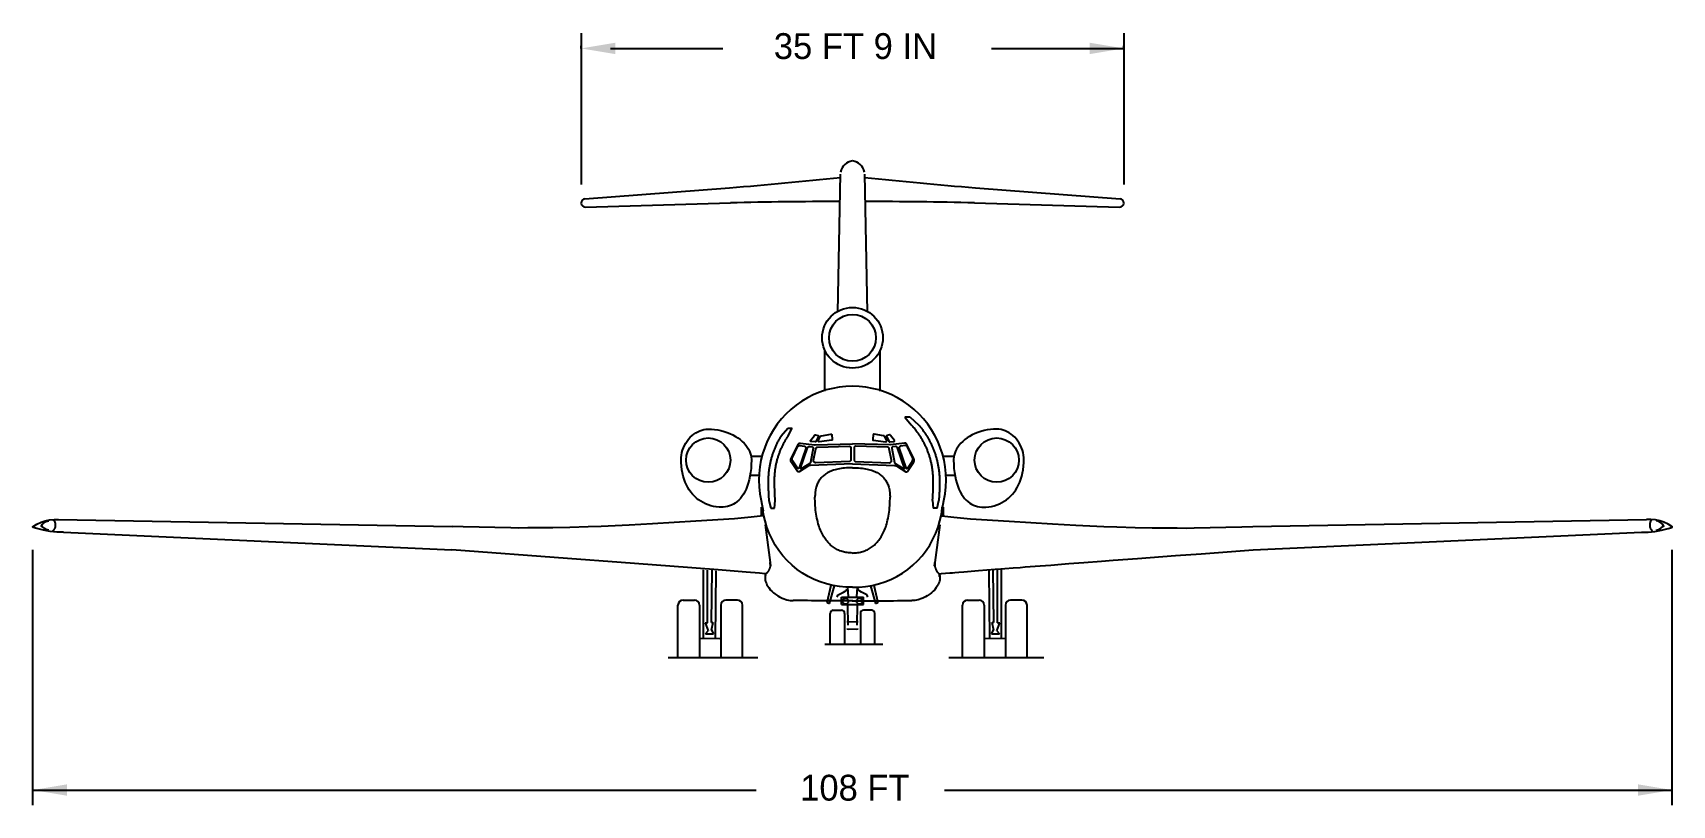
# Model space of a CAD drawing. Extents: x -1358 to 1969, y -513 to 1926.
# Drawn here: x -1358 to -62, y -25 to 586 of the extents above; entities that cross this region are included whole.
import ezdxf
from ezdxf.enums import TextEntityAlignment as Align

# ---------------------------------------------------------------- set-up
doc = ezdxf.new("R2010")
doc.units = 0
doc.layers.get('0').update_dxf_attribs({"linetype": 'CONTINUOUS'})
doc.layers.add('10', color=7, linetype='CONTINUOUS')

msp = doc.modelspace()

# ---------------------------------------------------------------- linework, layer by layer
for p, q in [((-924.5, 585.552658), (-924.5, 465.889913)), ((-495.5, 585.552658), (-495.5, 465.889913))]:
    msp.add_line(p, q)
at = {"linetype": 'CONTINUOUS'}
for p, q in [((-924.5, 573.552658), (-924.5, 575.557933)), ((-901.21875, 573.552658), (-812.568959, 573.552658)), ((-599.99472, 573.552658), (-495.5, 573.552658)), ((-495.5, 573.552658), (-495.5, 575.557933)), ((-1358, -12.708015), (-786.12587, -12.708015)), ((-637.331525, -12.708015), (-62, -12.708015))]:
    msp.add_line(p, q, dxfattribs=at)
for centre, start, end in [((-921.215602, 451.430641), 94.358121, 271.641885), ((-498.784398, 451.430641), 268.358115, 85.641879)]:
    msp.add_arc(centre, 3.284398, start, end, dxfattribs=at)
for points in [[(-897.5, 578.052658), (-897.5, 569.052658), (-924.5, 573.552658)], [(-522.5, 578.052658), (-522.5, 569.052658), (-495.5, 573.552658)], [(-1331, -8.208015), (-1331, -17.208015), (-1358, -12.708015)], [(-89, -8.208015), (-89, -17.208015), (-62, -12.708015)]]:
    msp.add_solid(points, dxfattribs=at)
at = {"layer": '10', "color": 7, "linetype": 'CONTINUOUS'}
for p, q in [((-721.6625, 365.0485), (-719.5699, 474.1407)), ((-700.4301, 474.1407), (-698.3375, 365.0486)), ((-921.465184, 454.705542), (-807.1811, 463.4152)), ((-612.8189, 463.4152), (-498.527776, 454.704998)), ((-921.121496, 448.147591), (-806.553, 451.4316)), ((-613.447, 451.4316), (-498.878504, 448.147591)), ((-732, 302.5001), (-732, 335.2083)), ((-688, 302.5001), (-688, 335.2083)), ((-766.4409, 267.2812), (-761.2013, 273.2593)), ((-760.7552, 267.2798), (-757.5784, 273.2597)), ((-668.5784, 282.0407), (-663.573, 276.0598)), ((-664.4781, 282.0399), (-657.7852, 276.0614)), ((-790.212, 251.1), (-781.4509, 251.1)), ((-638.5491, 251.1), (-629.788, 251.1)), ((-790.9281, 236.1), (-783.8776, 236.1)), ((-636.1224, 236.1), (-629.0719, 236.1)), ((-783.1779, 221.5), (-780.6451, 208.1)), ((-639.3549, 208.1), (-636.8221, 221.5)), ((-782, 204.2509), (-782, 210.8375)), ((-776.1444, 216.2201), (-774.6903, 210.1989)), ((-771.7226, 210.2199), (-771.119, 216.2196)), ((-646.7064, 216.1596), (-646.2404, 210.2057)), ((-643.0548, 210.1797), (-641.7321, 216.1601)), ((-638, 204.2509), (-638, 210.8375)), ((-1337.6001, 201.2463), (-1026.6001, 195.6465)), ((-393.4, 195.6465), (-82.3999, 201.2463)), ((-1333.8004, 191.0464), (-1026.7794, 177.226)), ((-393.2206, 177.226), (-86.1996, 191.0464)), ((-1358, -24.708015), (-1358, 177.161776)), ((-62, -24.708015), (-62, 177.161776)), ((-827.8, 107.1367), (-827.8, 161.4464)), ((-824.6001, 119.4464), (-824.6001, 161.0464)), ((-821.4, 119.6464), (-821, 161.2465)), ((-818.4012, 107.1433), (-817.8, 160.6464)), ((-602.2, 160.6464), (-601.5955, 106.849)), ((-599, 161.2465), (-598.6, 119.6464)), ((-595.3999, 119.4464), (-595.3999, 161.0464)), ((-592.2, 107.0252), (-592.2, 161.4464)), ((-730, 135.4464), (-726.7418, 149.2036)), ((-728.2, 134.8464), (-724.1945, 148.6839)), ((-713.9247, 147.5667), (-713.4001, 140.0464)), ((-706.5999, 140.0464), (-706.0753, 147.5667)), ((-695.8055, 148.6839), (-691.8, 134.8464)), ((-693.2582, 149.2036), (-690, 135.4464)), ((-730, 135.4464), (-728.2, 134.8464)), ((-718.8, 139.8611), (-701.2, 139.6464)), ((-718.8, 133.8464), (-718.8, 139.6464)), ((-718.8, 133.8464), (-701.2, 133.8464)), ((-714, 134.0464), (-713.8, 117.6464)), ((-706.2, 117.6464), (-706, 134.0464)), ((-701.2, 133.8464), (-701.2, 139.6464)), ((-691.8, 134.8464), (-690, 135.4464)), ((-826.6001, 119.4464), (-824.0001, 113.2463)), ((-826.6001, 119.4464), (-824.6001, 119.4464)), ((-821.4, 113.6464), (-820.2001, 120.0464)), ((-821.4, 119.6464), (-820.2001, 120.0464)), ((-714.6002, 120.53), (-706.5999, 120.3299)), ((-713.4002, 120.3299), (-705.4, 120.53)), ((-599.7999, 120.0464), (-598.6, 119.6464)), ((-599.7999, 120.0464), (-598.6, 113.6464)), ((-595.9999, 113.2463), (-593.3999, 119.4464)), ((-595.3999, 119.4464), (-593.3999, 119.4464)), ((-831.4, 107.2465), (-815, 107.0464)), ((-826.2001, 110.6464), (-824.0001, 113.2463)), ((-826.2001, 110.6464), (-820.0001, 110.8464)), ((-821.4, 113.6464), (-820.0001, 110.8464)), ((-714.6002, 114.73), (-707.0001, 114.53)), ((-713.0001, 114.53), (-705.4, 114.7299)), ((-605, 107.0464), (-588.6, 107.2465)), ((-599.9999, 110.8464), (-598.6, 113.6464)), ((-599.9999, 110.8464), (-593.7999, 110.6464)), ((-595.9999, 113.2463), (-593.7999, 110.6464)), ((-855.6363, 92), (-784.9091, 92)), ((-731.9179, 102.53), (-686.0651, 102.53)), ((-731.9179, 102.53), (-686.0651, 102.53)), ((-633.9088, 92), (-558.8426, 92)), ((-633.9088, 92), (-558.8426, 92))]:
    msp.add_line(p, q, dxfattribs=at)
for points in [[(-845.52, 248.1), (-845.442, 250.076), (-845.2083, 252.0559), (-844.8208, 254.0235), (-844.2828, 255.9632), (-843.5985, 257.8593), (-842.7735, 259.6963), (-841.8145, 261.4596), (-840.7291, 263.1349), (-839.5261, 264.7086), (-838.2151, 266.1682), (-836.8069, 267.5018), (-835.3483, 268.6725), (-833.8557, 269.681), (-832.3066, 270.5492), (-830.7124, 271.2705), (-829.0848, 271.8399), (-827.4355, 272.2531), (-825.7769, 272.5069), (-824, 272.6001)], [(-824, 272.6), (-821.4912, 272.5259), (-818.9764, 272.304), (-816.4722, 271.9357), (-813.996, 271.4236), (-811.564, 270.7712), (-809.1928, 269.9828), (-806.8983, 269.0636), (-804.6956, 268.02), (-802.6, 266.8588), (-800.6255, 265.588), (-798.8673, 264.2816), (-797.2419, 262.8912), (-795.7595, 261.4253), (-794.4288, 259.8928), (-793.3089, 258.3779), (-792.3407, 256.8195), (-791.5297, 255.2261), (-790.8937, 253.6444), (-790.4248, 252.0842), (-790.1087, 250.5163), (-789.9468, 248.9485), (-789.9239, 248.0999)], [(-761.2013, 273.2593), (-760.8371, 273.2594), (-760.61, 273.2594), (-760.541, 273.2594), (-759.4218, 273.259), (-759.2885, 273.2591), (-758.6931, 273.2592), (-758.0509, 273.2596), (-757.9387, 273.2596), (-757.5784, 273.2597)], [(-664.4781, 282.0399), (-664.525, 282.0398), (-664.7031, 282.0397), (-665.2968, 282.0398), (-665.8212, 282.0395), (-666.1905, 282.0394), (-666.8453, 282.0395), (-667.4188, 282.0398), (-668.0267, 282.0404), (-668.5784, 282.0407)], [(-650.8311, 256.1396), (-651.0868, 256.7661), (-651.3493, 257.3897), (-651.6182, 258.0105), (-651.8938, 258.6281), (-652.1758, 259.2428), (-652.4678, 259.8612), (-652.7633, 260.4705), (-653.0653, 261.0766), (-653.3738, 261.6796), (-653.6887, 262.2793), (-654.01, 262.8755), (-654.3375, 263.4685), (-654.6715, 264.058), (-655.0116, 264.6439), (-655.3581, 265.2261), (-655.7107, 265.8047), (-656.0694, 266.3795), (-656.4342, 266.9506), (-656.8051, 267.5177), (-657.182, 268.0809), (-657.565, 268.6401), (-657.9538, 269.1952), (-658.3485, 269.7462), (-658.7491, 270.2929), (-659.1555, 270.8354), (-659.5676, 271.3735), (-659.9854, 271.9073), (-660.4088, 272.4366), (-660.838, 272.9614), (-661.2726, 273.4816), (-661.7127, 273.9971), (-662.1583, 274.508), (-662.6093, 275.0141), (-663.0657, 275.5154), (-663.5274, 276.0118), (-663.573, 276.0598)], [(-657.7852, 276.0614), (-657.3453, 275.5435), (-656.8953, 275.0026), (-656.451, 274.4573), (-656.0122, 273.9073), (-655.579, 273.3529), (-655.1516, 272.7942), (-654.7298, 272.231), (-654.3139, 271.6636), (-653.9038, 271.0919), (-653.4995, 270.5161), (-653.1012, 269.9361), (-652.7087, 269.352), (-652.3223, 268.7639), (-651.9419, 268.172), (-651.5675, 267.5761), (-651.1993, 266.9764), (-650.8372, 266.373), (-650.4812, 265.7659), (-650.1316, 265.1551), (-649.788, 264.5407), (-649.4509, 263.9229), (-649.12, 263.3016), (-648.7955, 262.6769), (-648.4774, 262.0488), (-648.1657, 261.4176), (-647.8604, 260.7831), (-647.5616, 260.1455), (-647.2694, 259.5049), (-646.9864, 258.8667), (-646.7068, 258.2195), (-646.4339, 257.5695), (-646.1677, 256.9169), (-645.9083, 256.2617), (-645.6557, 255.604), (-645.4098, 254.9439), (-645.1706, 254.2813), (-644.9383, 253.6164), (-644.7129, 252.9493), (-644.4942, 252.28), (-644.2825, 251.6085), (-644.0777, 250.9349), (-643.8798, 250.2594), (-643.6888, 249.582), (-643.5048, 248.9027), (-643.3277, 248.2216), (-643.1577, 247.5387), (-642.9947, 246.8542), (-642.8386, 246.1681), (-642.6897, 245.4805), (-642.5478, 244.7914)], [(-596, 272.6), (-598.5089, 272.5259), (-601.0238, 272.304), (-603.5278, 271.9357), (-606.0041, 271.4236), (-608.4361, 270.7712), (-610.8073, 269.9828), (-613.1019, 269.0636), (-615.3044, 268.02), (-617.4, 266.8588), (-619.3746, 265.588), (-621.1328, 264.2816), (-622.7582, 262.8912), (-624.2407, 261.4253), (-625.5713, 259.8928), (-626.6912, 258.3779), (-627.6594, 256.8195), (-628.4704, 255.2261), (-629.1064, 253.6444), (-629.5753, 252.0842), (-629.8914, 250.5163), (-630.0533, 248.9485), (-630.0762, 248.0999)], [(-574.48, 248.1), (-574.5581, 250.076), (-574.7919, 252.0559), (-575.1793, 254.0235), (-575.7173, 255.9632), (-576.4016, 257.8593), (-577.2266, 259.6963), (-578.1857, 261.4596), (-579.2711, 263.1349), (-580.4741, 264.7086), (-581.7849, 266.1682), (-583.1932, 267.5018), (-584.6519, 268.6725), (-586.1443, 269.681), (-587.6935, 270.5492), (-589.2876, 271.2705), (-590.9153, 271.8399), (-592.5645, 272.2531), (-594.2231, 272.5069), (-596, 272.6001)], [(-766.4409, 267.2812), (-766.771, 266.7505), (-767.1308, 266.1585), (-767.4843, 265.5629), (-767.8316, 264.9637), (-768.1726, 264.3609), (-768.5073, 263.7546), (-768.8357, 263.1448), (-769.1578, 262.5318), (-769.4734, 261.9154), (-769.7826, 261.2958), (-770.0854, 260.673), (-770.3816, 260.0472), (-770.6729, 259.4148), (-770.9558, 258.7834), (-771.2321, 258.149), (-771.5019, 257.5117), (-771.7649, 256.8716), (-772.0214, 256.2287), (-772.2711, 255.5832), (-772.5142, 254.935), (-772.7506, 254.2843), (-772.9801, 253.631), (-773.2029, 252.9754), (-773.4189, 252.3175), (-773.6281, 251.6573), (-773.8303, 250.9949), (-774.0257, 250.3304), (-774.2142, 249.6639), (-774.3958, 248.9954), (-774.5704, 248.3251), (-774.738, 247.653), (-774.8986, 246.979), (-775.0523, 246.3035), (-775.1989, 245.6264), (-775.3385, 244.9477), (-775.471, 244.2677), (-775.5965, 243.5863), (-775.7149, 242.9036), (-775.8261, 242.2197), (-775.9303, 241.5347), (-776.0273, 240.8487), (-776.1172, 240.1616), (-776.2, 239.4737), (-776.2755, 238.785), (-776.344, 238.0956), (-776.4052, 237.4054), (-776.4593, 236.7147), (-776.5063, 236.0235), (-776.546, 235.3318), (-776.5785, 234.6398)], [(-766.8141, 256.016), (-766.5459, 256.6499), (-766.2698, 257.2838), (-765.9859, 257.9175), (-765.6941, 258.5511), (-765.3944, 259.1847), (-765.1746, 259.6427), (-764.8742, 260.2496), (-764.568, 260.8521), (-764.2559, 261.4503), (-763.9381, 262.0439), (-763.6145, 262.6332), (-763.2851, 263.218), (-762.9499, 263.7983), (-762.6091, 264.3741), (-762.2625, 264.9454), (-761.9104, 265.5121), (-761.5525, 266.0742), (-761.1891, 266.6318), (-760.8201, 267.1848), (-760.7552, 267.2798)], [(-710, 245.0978), (-743.2016, 243.9178), (-743.5116, 243.8906), (-743.8172, 243.8314), (-744.115, 243.7409), (-744.4018, 243.6201), (-744.6745, 243.4702), (-752.1083, 238.8664), (-752.2796, 238.7818), (-752.4637, 238.7313), (-752.6541, 238.7167), (-752.8438, 238.7386), (-753.0258, 238.7961), (-753.1936, 238.8872), (-753.3411, 239.0085), (-753.4628, 239.1557), (-758.2856, 246.2752), (-758.448, 246.5442), (-758.5813, 246.8287), (-758.6841, 247.1255), (-758.7553, 247.4315), (-758.7942, 247.7433), (-758.8002, 248.0574), (-758.7733, 248.3705), (-758.7139, 248.679), (-758.6225, 248.9796), (-758.5001, 249.269), (-753.0525, 260.4792), (-752.9159, 260.7172), (-752.7479, 260.9343), (-752.5518, 261.1264), (-752.3313, 261.2898), (-752.0905, 261.4215), (-751.8339, 261.519), (-751.5664, 261.5804), (-751.2931, 261.6046), (-751.0189, 261.5912), (-739.9123, 260.2785), (-739.6942, 260.2607), (-739.4754, 260.2589), (-710, 261.0916)], [(-748.2133, 259.2457), (-747.9758, 259.1979), (-747.749, 259.1125), (-747.539, 258.9918), (-747.3512, 258.8387), (-747.1905, 258.6575), (-747.061, 258.4527), (-746.9662, 258.2298), (-746.9085, 257.9945), (-746.8894, 257.753), (-746.9094, 257.5115), (-746.9681, 257.2765), (-752.1234, 241.9995), (-752.1937, 241.8489), (-752.2954, 241.7175), (-752.4235, 241.6116), (-752.5719, 241.5367), (-752.7331, 241.4962), (-752.8993, 241.4922), (-753.0622, 241.5249), (-753.214, 241.5927), (-753.3471, 241.6923), (-753.455, 241.8187), (-757.1403, 247.2591), (-757.3027, 247.5281), (-757.436, 247.8126), (-757.5388, 248.1095), (-757.6101, 248.4155), (-757.649, 248.7273), (-757.6549, 249.0414), (-757.6281, 249.3544), (-757.5686, 249.6629), (-757.4772, 249.9635), (-757.3549, 250.2529), (-753.3471, 258.5001), (-753.2105, 258.7382), (-753.0426, 258.9553), (-752.8465, 259.1473), (-752.626, 259.3107), (-752.3852, 259.4424), (-752.1286, 259.5399), (-751.8611, 259.6013), (-751.5877, 259.6255), (-751.3136, 259.6121), (-748.2133, 259.2457)], [(-743.1076, 263.5653), (-740.1356, 267.6688), (-740.0222, 267.7974), (-739.8865, 267.9022), (-739.7334, 267.9794), (-739.5684, 268.0262), (-739.3976, 268.0408), (-739.2271, 268.0228), (-737.2522, 267.6208), (-737.1302, 267.579), (-737.0229, 267.5074), (-736.9376, 267.4107), (-736.8798, 267.2954), (-736.8534, 267.1692), (-736.8601, 267.0405), (-736.8996, 266.9177), (-738.7655, 262.9582), (-738.8429, 262.8293), (-738.9445, 262.7184), (-739.0662, 262.63), (-739.2031, 262.5676), (-739.3498, 262.5339), (-739.5001, 262.53), (-742.7401, 262.7733), (-742.8695, 262.8006), (-742.9873, 262.8609), (-743.0851, 262.9499), (-743.1562, 263.0615), (-743.1955, 263.1878), (-743.2003, 263.3199), (-743.1703, 263.4488), (-743.1076, 263.5652)], [(-734.6342, 267.3975), (-727.0319, 268.7032), (-726.8972, 268.7079), (-726.7662, 268.6765), (-726.6483, 268.6112), (-726.5522, 268.5168), (-726.4847, 268.4002), (-726.4508, 268.2699), (-725.9748, 264.2997), (-725.9762, 264.1694), (-726.0113, 264.0439), (-726.0777, 263.9318), (-726.1707, 263.8406), (-726.2841, 263.7765), (-726.4103, 263.7439), (-736.2648, 262.5338), (-736.4289, 262.5318), (-736.5896, 262.5655), (-736.7391, 262.6334), (-736.8703, 262.7321), (-736.9768, 262.8571), (-737.0536, 263.0022), (-737.0969, 263.1606), (-737.1048, 263.3246), (-737.0767, 263.4864), (-737.0142, 263.6382), (-735.1652, 267.0183), (-735.0683, 267.156), (-734.9431, 267.2687), (-734.7959, 267.3506), (-734.6342, 267.3975)], [(-710, 245.0978), (-676.7984, 243.9178), (-676.4883, 243.8906), (-676.1828, 243.8314), (-675.8849, 243.7409), (-675.5981, 243.6201), (-675.3254, 243.4702), (-667.8916, 238.8664), (-667.7204, 238.7818), (-667.5362, 238.7313), (-667.3458, 238.7167), (-667.1562, 238.7386), (-666.9741, 238.7961), (-666.8063, 238.8872), (-666.6588, 239.0085), (-666.5371, 239.1557), (-661.7143, 246.2752), (-661.552, 246.5442), (-661.4187, 246.8287), (-661.3158, 247.1255), (-661.2446, 247.4315), (-661.2057, 247.7433), (-661.1997, 248.0574), (-661.2266, 248.3705), (-661.286, 248.679), (-661.3775, 248.9796), (-661.4998, 249.269), (-666.9474, 260.4792), (-667.0841, 260.7172), (-667.252, 260.9343), (-667.4481, 261.1264), (-667.6686, 261.2898), (-667.9094, 261.4215), (-668.166, 261.519), (-668.4335, 261.5804), (-668.7069, 261.6046), (-668.981, 261.5912), (-680.0877, 260.2785), (-680.3057, 260.2607), (-680.5245, 260.2589), (-710, 261.0916)], [(-685.3657, 267.3975), (-692.968, 268.7032), (-693.1027, 268.7079), (-693.2337, 268.6765), (-693.3516, 268.6112), (-693.4477, 268.5168), (-693.5152, 268.4002), (-693.5492, 268.2699), (-694.0251, 264.2997), (-694.0237, 264.1694), (-693.9886, 264.0439), (-693.9223, 263.9318), (-693.8292, 263.8406), (-693.7158, 263.7765), (-693.5896, 263.7439), (-683.7351, 262.5338), (-683.571, 262.5318), (-683.4103, 262.5655), (-683.2608, 262.6334), (-683.1297, 262.7321), (-683.0232, 262.8571), (-682.9464, 263.0022), (-682.903, 263.1606), (-682.8952, 263.3246), (-682.9232, 263.4864), (-682.9857, 263.6382), (-684.8347, 267.0183), (-684.9316, 267.156), (-685.0568, 267.2687), (-685.204, 267.3506), (-685.3657, 267.3975)], [(-676.8923, 263.5653), (-679.8643, 267.6688), (-679.9777, 267.7974), (-680.1134, 267.9022), (-680.2665, 267.9794), (-680.4315, 268.0262), (-680.6023, 268.0408), (-680.7728, 268.0228), (-682.7478, 267.6208), (-682.8698, 267.579), (-682.977, 267.5074), (-683.0623, 267.4107), (-683.1201, 267.2954), (-683.1466, 267.1692), (-683.1398, 267.0405), (-683.1003, 266.9177), (-681.2345, 262.9582), (-681.157, 262.8293), (-681.0554, 262.7184), (-680.9337, 262.63), (-680.7968, 262.5676), (-680.6502, 262.5339), (-680.4998, 262.53), (-677.2598, 262.7733), (-677.1304, 262.8006), (-677.0126, 262.8609), (-676.9148, 262.9499), (-676.8437, 263.0615), (-676.8044, 263.1878), (-676.7996, 263.3199), (-676.8296, 263.4488), (-676.8923, 263.5652)], [(-671.7866, 259.2457), (-672.0241, 259.1979), (-672.2509, 259.1125), (-672.4609, 258.9918), (-672.6487, 258.8387), (-672.8095, 258.6575), (-672.9389, 258.4527), (-673.0338, 258.2298), (-673.0915, 257.9945), (-673.1106, 257.753), (-673.0905, 257.5115), (-673.0318, 257.2765), (-667.8766, 241.9995), (-667.8062, 241.8489), (-667.7046, 241.7175), (-667.5764, 241.6116), (-667.4281, 241.5367), (-667.2668, 241.4962), (-667.1007, 241.4922), (-666.9377, 241.5249), (-666.786, 241.5927), (-666.6529, 241.6923), (-666.5449, 241.8187), (-662.8596, 247.2591), (-662.6972, 247.5281), (-662.5639, 247.8126), (-662.4611, 248.1095), (-662.3899, 248.4155), (-662.351, 248.7273), (-662.345, 249.0414), (-662.3719, 249.3544), (-662.4313, 249.6629), (-662.5227, 249.9635), (-662.645, 250.2529), (-666.6528, 258.5001), (-666.7894, 258.7382), (-666.9573, 258.9553), (-667.1534, 259.1473), (-667.3739, 259.3107), (-667.6147, 259.4424), (-667.8713, 259.5399), (-668.1388, 259.6013), (-668.4122, 259.6255), (-668.6864, 259.6121), (-671.7866, 259.2457)], [(-813.1779, 210.8479), (-815.4725, 210.9382), (-817.72, 211.1723), (-819.9143, 211.5494), (-822.0502, 212.0686), (-824.1221, 212.7287), (-826.1245, 213.5278), (-828.0522, 214.464), (-829.9004, 215.5348), (-831.6643, 216.7375), (-833.3393, 218.0688), (-834.9211, 219.5256), (-836.4055, 221.1039), (-837.789, 222.7997), (-839.0678, 224.6086), (-840.2386, 226.5259), (-841.2983, 228.5468), (-842.2651, 230.7162), (-843.1277, 233.0349), (-843.8608, 235.4486), (-844.462, 237.9504), (-844.9299, 240.5333), (-845.2753, 243.3146), (-845.472, 246.168), (-845.5202, 248.0999)], [(-789.9245, 248.1001), (-790.0021, 244.6247), (-790.2202, 241.4026), (-790.5781, 238.2839), (-791.0744, 235.281), (-791.6909, 232.4711), (-792.4162, 229.8558), (-793.2607, 227.3767), (-794.1743, 225.1475), (-795.1905, 223.0577), (-796.2791, 221.1577), (-797.4298, 219.4431), (-798.6641, 217.8727), (-799.9468, 216.4823), (-801.2691, 215.2657), (-802.6568, 214.1917), (-804.1061, 213.263), (-805.613, 212.4825), (-807.1733, 211.8521), (-808.783, 211.3736), (-810.4373, 211.0484), (-812.1318, 210.8773), (-813.178, 210.8488)], [(-771.119, 216.2196), (-771.1637, 216.8718), (-771.2346, 218.0106), (-771.299, 219.16), (-771.3569, 220.3204), (-771.4081, 221.4923), (-771.4527, 222.6759), (-771.4906, 223.8718), (-771.5216, 225.0804), (-771.5459, 226.3022), (-771.5632, 227.5376), (-771.5736, 228.7872), (-771.5769, 229.9378), (-771.5769, 231.1264), (-771.5753, 232.7319), (-771.5684, 233.4072), (-771.5546, 234.0721), (-771.5335, 234.7355), (-771.5053, 235.3974), (-771.4699, 236.0578), (-771.4274, 236.7168), (-771.3778, 237.3744), (-771.3211, 238.0306), (-771.2572, 238.6856), (-771.1862, 239.3393), (-771.1082, 239.9918), (-771.023, 240.643), (-770.9307, 241.2932), (-770.8313, 241.9423), (-770.7248, 242.5902), (-770.6112, 243.2371), (-770.4904, 243.8831), (-770.3625, 244.528), (-770.2274, 245.1721), (-770.0851, 245.8152), (-769.9356, 246.4576), (-769.779, 247.099), (-769.6151, 247.7398), (-769.444, 248.3798), (-769.2656, 249.019), (-769.0799, 249.6577), (-768.8868, 250.2957), (-768.6864, 250.9331), (-768.4786, 251.5699), (-768.2635, 252.2063), (-768.0407, 252.8421), (-767.8106, 253.4776), (-767.5729, 254.1127), (-767.3276, 254.7474), (-767.0747, 255.3819), (-766.8141, 256.016)], [(-741.0281, 257.6074), (-743.2301, 246.2487), (-743.2858, 246.0504), (-743.3733, 245.8639), (-743.4903, 245.6944), (-743.6335, 245.5463), (-743.7991, 245.4238), (-750.5438, 241.2468), (-750.6422, 241.2051), (-750.7484, 241.1949), (-750.8529, 241.2173), (-750.9457, 241.2702), (-751.0182, 241.3485), (-751.0637, 241.4451), (-751.0781, 241.5509), (-751.0598, 241.6562), (-745.6348, 257.7466), (-745.5468, 257.9545), (-745.4285, 258.1469), (-745.2827, 258.3193), (-745.1127, 258.4679), (-744.9223, 258.5893), (-744.7158, 258.6807), (-744.4979, 258.7401), (-744.2736, 258.7661), (-744.0479, 258.7582), (-741.6817, 258.4956), (-741.5306, 258.4628), (-741.3894, 258.3997), (-741.2642, 258.3091), (-741.1603, 258.1947), (-741.082, 258.0614), (-741.0327, 257.9149), (-741.0144, 257.7614), (-741.0281, 257.6074)], [(-737.6656, 258.3092), (-712.504, 259.02), (-712.2909, 259.007), (-712.0833, 258.9565), (-711.8881, 258.8699), (-711.7113, 258.7502), (-711.5586, 258.601), (-711.4347, 258.427), (-711.3435, 258.2339), (-711.2881, 258.0276), (-711.2701, 257.8148), (-711.3158, 248.2047), (-711.3341, 248.0017), (-711.3865, 247.8047), (-711.4715, 247.6195), (-711.5865, 247.4512), (-711.7284, 247.3049), (-711.893, 247.1847), (-712.0756, 247.0941), (-712.2708, 247.0357), (-712.4732, 247.0112), (-739.0312, 246.0672), (-739.2926, 246.0775), (-739.5495, 246.1267), (-739.7964, 246.2136), (-740.0274, 246.3363), (-740.2376, 246.4921), (-740.4222, 246.6775), (-740.5771, 246.8884), (-740.6989, 247.1199), (-740.7847, 247.3671), (-740.8327, 247.6243), (-740.8419, 247.8858), (-740.812, 248.1457), (-739.0964, 257.0923), (-739.0375, 257.3098), (-738.9467, 257.516), (-738.826, 257.7062), (-738.6781, 257.8763), (-738.5065, 258.0222), (-738.315, 258.1408), (-738.1078, 258.2294), (-737.8897, 258.286), (-737.6656, 258.3092)], [(-682.3343, 258.3092), (-707.4959, 259.02), (-707.7091, 259.007), (-707.9166, 258.9565), (-708.1118, 258.8699), (-708.2886, 258.7502), (-708.4414, 258.601), (-708.5653, 258.427), (-708.6564, 258.2339), (-708.7118, 258.0276), (-708.7298, 257.8148), (-708.6841, 248.2047), (-708.6658, 248.0017), (-708.6134, 247.8047), (-708.5285, 247.6195), (-708.4134, 247.4512), (-708.2715, 247.3049), (-708.1069, 247.1847), (-707.9243, 247.0941), (-707.7291, 247.0357), (-707.5267, 247.0112), (-680.9688, 246.0672), (-680.7074, 246.0775), (-680.4504, 246.1267), (-680.2036, 246.2136), (-679.9725, 246.3363), (-679.7624, 246.4921), (-679.5777, 246.6775), (-679.4228, 246.8884), (-679.3011, 247.1199), (-679.2152, 247.3671), (-679.1672, 247.6243), (-679.158, 247.8858), (-679.188, 248.1457), (-680.9035, 257.0923), (-680.9624, 257.3098), (-681.0532, 257.516), (-681.174, 257.7062), (-681.3218, 257.8763), (-681.4934, 258.0222), (-681.685, 258.1408), (-681.8921, 258.2294), (-682.1102, 258.286), (-682.3343, 258.3092)], [(-678.9718, 257.6074), (-676.7699, 246.2487), (-676.7141, 246.0504), (-676.6266, 245.8639), (-676.5096, 245.6944), (-676.3664, 245.5463), (-676.2008, 245.4238), (-669.4561, 241.2468), (-669.3578, 241.2051), (-669.2515, 241.1949), (-669.1471, 241.2173), (-669.0542, 241.2702), (-668.9817, 241.3485), (-668.9362, 241.4451), (-668.9218, 241.5509), (-668.9401, 241.6562), (-674.3651, 257.7466), (-674.4531, 257.9545), (-674.5714, 258.1469), (-674.7172, 258.3193), (-674.8872, 258.4679), (-675.0777, 258.5893), (-675.2841, 258.6807), (-675.502, 258.7401), (-675.7263, 258.7661), (-675.952, 258.7582), (-678.3183, 258.4956), (-678.4693, 258.4628), (-678.6105, 258.3997), (-678.7357, 258.3091), (-678.8396, 258.1947), (-678.9179, 258.0614), (-678.9672, 257.9149), (-678.9855, 257.7614), (-678.9718, 257.6074)], [(-646.7064, 216.1596), (-646.6616, 216.7909), (-646.5884, 217.9235), (-646.5218, 219.066), (-646.4617, 220.2182), (-646.4083, 221.3801), (-646.3618, 222.5515), (-646.322, 223.7321), (-646.289, 224.9219), (-646.263, 226.1208), (-646.244, 227.3285), (-646.232, 228.5448), (-646.2271, 229.7741), (-646.227, 229.9555), (-646.227, 232.3345), (-646.2304, 233.0099), (-646.2412, 233.6875), (-646.2591, 234.365), (-646.2841, 235.0422), (-646.3165, 235.7192), (-646.356, 236.396), (-646.4027, 237.0722), (-646.4565, 237.748), (-646.5175, 238.4231), (-646.5858, 239.0977), (-646.6612, 239.7714), (-646.7437, 240.4444), (-646.8333, 241.1164), (-646.9301, 241.7874), (-647.0341, 242.4574), (-647.1451, 243.1262), (-647.2632, 243.7938), (-647.3885, 244.4601), (-647.5207, 245.125), (-647.66, 245.7884), (-647.8064, 246.4503), (-647.9597, 247.1106), (-648.1201, 247.7691), (-648.2874, 248.4259), (-648.4617, 249.0808), (-648.6429, 249.7337), (-648.831, 250.3847), (-649.0261, 251.0336), (-649.2279, 251.6802), (-649.4367, 252.3247), (-649.6522, 252.9668), (-649.8745, 253.6064), (-650.1036, 254.2437), (-650.3394, 254.8783), (-650.5819, 255.5103), (-650.8311, 256.1396)], [(-630.0755, 248.1001), (-629.998, 244.6247), (-629.78, 241.4026), (-629.422, 238.2839), (-628.9258, 235.281), (-628.3092, 232.4711), (-627.5839, 229.8558), (-626.7394, 227.3767), (-625.8258, 225.1475), (-624.8096, 223.0577), (-623.721, 221.1577), (-622.5703, 219.4431), (-621.3361, 217.8727), (-620.0533, 216.4823), (-618.731, 215.2657), (-617.3433, 214.1917), (-615.894, 213.263), (-614.3871, 212.4825), (-612.8267, 211.8521), (-611.2172, 211.3736), (-609.5628, 211.0484), (-607.8683, 210.8773), (-606.822, 210.8488)], [(-606.8221, 210.8479), (-604.5275, 210.9382), (-602.2802, 211.1723), (-600.0857, 211.5494), (-597.9498, 212.0686), (-595.878, 212.7287), (-593.8757, 213.5278), (-591.9479, 214.464), (-590.0997, 215.5348), (-588.3358, 216.7375), (-586.6608, 218.0688), (-585.079, 219.5256), (-583.5945, 221.1039), (-582.2111, 222.7997), (-580.9323, 224.6086), (-579.7615, 226.5259), (-578.7017, 228.5468), (-577.735, 230.7162), (-576.8723, 233.0349), (-576.1393, 235.4486), (-575.538, 237.9504), (-575.0701, 240.5333), (-574.7249, 243.3146), (-574.5281, 246.168), (-574.4798, 248.0999)], [(-776.5785, 234.6398), (-776.6038, 233.9475), (-776.622, 233.255), (-776.6329, 232.5624), (-776.6366, 231.8807), (-776.6365, 229.9757), (-776.6353, 229.3062), (-776.6278, 228.0947), (-776.6132, 226.8992), (-776.5918, 225.7165), (-776.5634, 224.5462), (-776.5283, 223.3875), (-776.4864, 222.24), (-776.4378, 221.103), (-776.3825, 219.9761), (-776.3205, 218.8588), (-776.2519, 217.7504), (-776.1767, 216.6505), (-776.1444, 216.2201)], [(-709.9999, 242.1248), (-711.6612, 242.1068), (-713.2682, 242.0531), (-714.8217, 241.9639), (-716.3227, 241.8395), (-717.706, 241.6883), (-719.0427, 241.5055), (-720.3337, 241.2912), (-721.5794, 241.0456), (-722.7258, 240.7823), (-723.832, 240.4907), (-724.8984, 240.1708), (-725.9254, 239.8228), (-726.8687, 239.4647), (-727.7768, 239.081), (-728.65, 238.6717), (-729.4887, 238.2369), (-730.2931, 237.7765), (-731.0285, 237.3136), (-731.733, 236.8273), (-732.407, 236.3176), (-733.0506, 235.7846), (-733.6638, 235.228), (-734.247, 234.6478), (-734.8001, 234.044), (-735.3232, 233.4164), (-735.8166, 232.7649), (-736.2801, 232.0894), (-736.7141, 231.3897), (-737.1184, 230.6658), (-737.4932, 229.9175), (-737.8385, 229.1446), (-738.1542, 228.3468), (-738.4529, 227.4855), (-738.7194, 226.5966), (-738.9535, 225.6799), (-739.1552, 224.7352), (-739.3244, 223.7621), (-739.4612, 222.7604), (-739.5694, 221.6814), (-739.6417, 220.5704), (-739.6781, 219.4269), (-739.6828, 218.835)], [(-710, 242.1248), (-708.3388, 242.1068), (-706.7318, 242.0531), (-705.1782, 241.9639), (-703.6773, 241.8395), (-702.294, 241.6883), (-700.9572, 241.5055), (-699.6662, 241.2912), (-698.4206, 241.0456), (-697.2741, 240.7823), (-696.1679, 240.4907), (-695.1015, 240.1708), (-694.0745, 239.8228), (-693.1313, 239.4647), (-692.2232, 239.081), (-691.3499, 238.6717), (-690.5113, 238.2369), (-689.7069, 237.7765), (-688.9715, 237.3136), (-688.2669, 236.8273), (-687.5929, 236.3176), (-686.9494, 235.7846), (-686.3361, 235.228), (-685.753, 234.6478), (-685.1999, 234.044), (-684.6767, 233.4164), (-684.1834, 232.7649), (-683.7198, 232.0894), (-683.2859, 231.3897), (-682.8815, 230.6658), (-682.5067, 229.9175), (-682.1615, 229.1446), (-681.8457, 228.3468), (-681.547, 227.4855), (-681.2805, 226.5966), (-681.0465, 225.6799), (-680.8448, 224.7352), (-680.6755, 223.7621), (-680.5387, 222.7604), (-680.4305, 221.6814), (-680.3582, 220.5704), (-680.3218, 219.4269), (-680.3172, 218.835)], [(-642.5478, 244.7914), (-642.4129, 244.101), (-642.2851, 243.4091), (-642.1645, 242.7162), (-642.0508, 242.0219), (-641.9444, 241.3266), (-641.845, 240.6302), (-641.7528, 239.9328), (-641.6677, 239.2345), (-641.5898, 238.5354), (-641.519, 237.8355), (-641.4554, 237.1349), (-641.399, 236.4337), (-641.3497, 235.7319), (-641.3076, 235.0296), (-641.2727, 234.3269), (-641.2451, 233.6239), (-641.2246, 232.9205), (-641.2113, 232.2169), (-641.2052, 231.5132), (-641.2038, 230.5669), (-641.2038, 229.9962), (-641.207, 228.9161), (-641.2173, 227.7626), (-641.2348, 226.6097), (-641.2593, 225.4617), (-641.2909, 224.3192), (-641.3295, 223.1824), (-641.375, 222.0518), (-641.4275, 220.928), (-641.4867, 219.8111), (-641.5528, 218.7017), (-641.6254, 217.6002), (-641.7047, 216.5068), (-641.7321, 216.1601)], [(-709.9998, 147.5417), (-715.2042, 147.6215), (-720.3895, 148.0893), (-725.5255, 148.9424), (-730.5836, 150.1761), (-735.5356, 151.7836), (-740.3539, 153.7559), (-745.0118, 156.082), (-749.4832, 158.749), (-753.7433, 161.7421), (-757.7683, 165.0444), (-761.5359, 168.6377), (-765.025, 172.502), (-768.2162, 176.6157), (-771.0918, 180.9559), (-773.6357, 185.4985), (-775.8338, 190.2181), (-777.6738, 195.0885), (-779.1455, 200.0826), (-780.2407, 205.1725), (-780.9532, 210.3299), (-781.0235, 211.0705)], [(-774.6903, 210.1989), (-773.6665, 210.2064), (-772.619, 210.2139), (-771.9679, 210.2184), (-771.7226, 210.2199)], [(-710, 174.6682), (-711.0749, 174.6863), (-712.1344, 174.7405), (-713.178, 174.831), (-714.2055, 174.9576), (-715.2166, 175.1203), (-716.2108, 175.3191), (-717.1881, 175.5538), (-718.1479, 175.8245), (-719.0901, 176.1311), (-720.0142, 176.4733), (-720.9202, 176.8512), (-721.8076, 177.2647), (-722.6762, 177.7135), (-723.4869, 178.1744), (-724.28, 178.6673), (-725.0553, 179.1919), (-725.8125, 179.7483), (-726.5515, 180.3361), (-727.305, 180.9846), (-728.0381, 181.6673), (-728.7505, 182.3838), (-729.4421, 183.134), (-730.1126, 183.9176), (-730.7619, 184.7345), (-731.3896, 185.5842), (-731.9957, 186.4667), (-732.6064, 187.4247), (-733.193, 188.4178), (-733.7552, 189.4458), (-734.2929, 190.5082), (-734.806, 191.6048), (-735.2942, 192.7351), (-735.7781, 193.9535), (-736.2345, 195.2079), (-736.663, 196.4979), (-737.0637, 197.8231), (-737.4364, 199.183), (-737.796, 200.6423), (-738.1247, 202.1384), (-738.4222, 203.6707), (-738.6884, 205.2385), (-738.9234, 206.8413), (-739.1354, 208.555), (-739.3129, 210.3055), (-739.4558, 212.092), (-739.5641, 213.9137), (-739.6375, 215.7698), (-739.6771, 217.7478), (-739.6828, 218.8349)], [(-710.0002, 147.5417), (-704.7958, 147.6215), (-699.6106, 148.0893), (-694.4745, 148.9424), (-689.4165, 150.1761), (-684.4645, 151.7836), (-679.6462, 153.7559), (-674.9883, 156.082), (-670.5168, 158.749), (-666.2567, 161.7421), (-662.2317, 165.0444), (-658.4642, 168.6377), (-654.9751, 172.502), (-651.7839, 176.6157), (-648.9082, 180.9559), (-646.3643, 185.4985), (-644.1663, 190.2181), (-642.3263, 195.0885), (-640.8546, 200.0826), (-639.7594, 205.1725), (-639.0468, 210.3299), (-638.9765, 211.0705)], [(-710, 174.6682), (-708.9251, 174.6863), (-707.8656, 174.7405), (-706.822, 174.831), (-705.7945, 174.9576), (-704.7834, 175.1203), (-703.7892, 175.3191), (-702.8119, 175.5538), (-701.8521, 175.8245), (-700.9099, 176.1311), (-699.9858, 176.4733), (-699.0798, 176.8512), (-698.1924, 177.2647), (-697.3238, 177.7135), (-696.5131, 178.1744), (-695.72, 178.6673), (-694.9447, 179.1919), (-694.1875, 179.7483), (-693.4485, 180.3361), (-692.695, 180.9846), (-691.9619, 181.6673), (-691.2495, 182.3838), (-690.5579, 183.134), (-689.8874, 183.9176), (-689.2381, 184.7345), (-688.6104, 185.5842), (-688.0043, 186.4667), (-687.3936, 187.4247), (-686.807, 188.4178), (-686.2448, 189.4458), (-685.7071, 190.5082), (-685.194, 191.6048), (-684.7058, 192.7351), (-684.2219, 193.9535), (-683.7655, 195.2079), (-683.337, 196.4979), (-682.9363, 197.8231), (-682.5636, 199.183), (-682.204, 200.6423), (-681.8753, 202.1384), (-681.5778, 203.6707), (-681.3116, 205.2385), (-681.0766, 206.8413), (-680.8646, 208.555), (-680.6871, 210.3055), (-680.5442, 212.092), (-680.4359, 213.9137), (-680.3625, 215.7698), (-680.3229, 217.7478), (-680.3172, 218.8349)], [(-643.0548, 210.1797), (-643.151, 210.1806), (-643.7755, 210.1863), (-644.2072, 210.1901), (-644.6851, 210.1941), (-645.1941, 210.1981), (-645.2597, 210.1985), (-646.2404, 210.2057)], [(-1333.8, 191.0464), (-1339.105, 191.2027), (-1344.384, 191.7404), (-1349.611, 192.6568), (-1354.758, 193.9471), (-1357.813, 194.9389), (-1357.932, 195.0786), (-1357.993, 195.2511), (-1357.99, 195.4342), (-1357.923, 195.6045), (-1357.8, 195.7404), (-1354.701, 197.5707), (-1351.478, 199.0311), (-1348.117, 200.1395), (-1344.658, 200.883), (-1341.139, 201.2534), (-1337.6005, 201.2463)], [(-1345.4, 192.6464), (-1347.439, 193.3717), (-1348.693304, 194.006707), (-1349.319, 194.4425), (-1350.983, 195.8257), (-1351.304319, 195.938737), (-1351.2, 196.0464), (-1350.195, 197.4519), (-1349.778059, 197.906863), (-1348.915, 198.6125), (-1347.418, 199.4754), (-1345.773, 200.0014), (-1345.2858, 200.0861)], [(-1341.8, 201.0464), (-1341.382521, 200.474895), (-1341.185326, 200.182504), (-1341.002007, 199.882122), (-1340.917, 199.7281), (-1340.837198, 199.571174), (-1340.692881, 199.249293), (-1340.568278, 198.918325), (-1340.495765, 198.693591), (-1340.375, 198.2369), (-1340.285478, 197.773989), (-1340.252726, 197.540805), (-1340.219141, 197.189344), (-1340.205, 196.6595), (-1340.234963, 196.12873), (-1340.278396, 195.777045), (-1340.317183, 195.544622), (-1340.417, 195.0871), (-1340.545496, 194.641409), (-1340.62204, 194.422201), (-1340.754459, 194.096381), (-1340.910385, 193.772498), (-1340.998, 193.6107), (-1341.092298, 193.449003), (-1341.295585, 193.130619), (-1341.508462, 192.828224), (-1341.649784, 192.641029), (-1341.915, 192.3161), (-1342.166289, 192.044611), (-1342.310671, 191.90717), (-1342.5702, 191.6873)], [(-780.6001, 204.0464), (-790.1904, 202.8786), (-803.299, 201.7898), (-833.8112, 199.7799), (-868.215267, 197.73607), (-886.4351, 196.7531), (-908.6559, 195.720327), (-918.8939, 195.331826), (-933.4274, 194.9038), (-946.978026, 194.647185), (-966.5433, 194.4366), (-973.98273, 194.393704), (-980.2111, 194.5274), (-1017.888, 195.4693), (-1026.5998, 195.6465)], [(-779.0001, 196.8464), (-775.0497, 167.0987), (-774.727393, 164.653548), (-775, 166.6464), (-775.071967, 167.151633), (-774.9799, 166.3701), (-774.9672, 166.0934), (-774.9623, 165.8164), (-774.9652, 165.5394), (-774.9756, 165.2626), (-774.9936, 164.9862), (-775.0193, 164.7104), (-775.0525, 164.4353), (-775.0933, 164.1614), (-775.1418, 163.8886), (-775.1977, 163.6173), (-775.261, 163.3476), (-775.3318, 163.0798), (-775.41, 162.8141), (-775.4954, 162.5506), (-775.5881, 162.2895), (-775.6879, 162.0311), (-775.795, 161.7756), (-775.909, 161.5231), (-776.0298, 161.2739), (-776.1577, 161.0281), (-776.292, 160.7859), (-776.4332, 160.5475), (-776.5808, 160.3131), (-776.7349, 160.0829), (-776.8952, 159.857), (-777.0618, 159.6356), (-777.2343, 159.4189), (-777.4128, 159.2071), (-777.597, 159.0002), (-777.7869, 158.7985)], [(-641, 196.8464), (-644.9504, 167.0987), (-645.272707, 164.653548), (-645.0001, 166.6464), (-644.928137, 167.151633), (-645.0203, 166.3701), (-645.0328, 166.0934), (-645.0377, 165.8164), (-645.035, 165.5394), (-645.0245, 165.2626), (-645.0065, 164.9862), (-644.9808, 164.7104), (-644.9476, 164.4353), (-644.9067, 164.1614), (-644.8583, 163.8886), (-644.8024, 163.6173), (-644.739, 163.3476), (-644.6682, 163.0798), (-644.5901, 162.8141), (-644.5047, 162.5506), (-644.412, 162.2895), (-644.3121, 162.0311), (-644.2051, 161.7756), (-644.0911, 161.5231), (-643.9703, 161.2739), (-643.8425, 161.0281), (-643.7081, 160.7859), (-643.567, 160.5475), (-643.4194, 160.3131), (-643.2653, 160.0829), (-643.1049, 159.857), (-642.9384, 159.6356), (-642.7657, 159.4189), (-642.5873, 159.2071), (-642.4031, 159.0002), (-642.2132, 158.7985)], [(-639.3999, 204.0464), (-629.8097, 202.8786), (-616.7012, 201.7898), (-586.1889, 199.7799), (-551.784804, 197.73607), (-533.5649, 196.7531), (-511.34415, 195.720327), (-501.106204, 195.331826), (-486.5728, 194.9038), (-473.022167, 194.647185), (-453.4567, 194.4366), (-446.0173, 194.393704), (-439.789, 194.5274), (-402.1117, 195.4693), (-393.4, 195.6465)], [(-86.1996, 191.0464), (-80.8954, 191.2027), (-75.6162, 191.7404), (-70.3893, 192.6568), (-65.242, 193.9471), (-62.1869, 194.9389), (-62.0685, 195.0786), (-62.0069, 195.2511), (-62.0098, 195.4342), (-62.077, 195.6045), (-62.1998, 195.7404), (-65.2994, 197.5707), (-68.5225, 199.0311), (-71.8829, 200.1395), (-75.3424, 200.883), (-78.8614, 201.2534), (-82.3999, 201.2463)], [(-78.2, 201.0464), (-78.617502, 200.474895), (-78.814637, 200.182504), (-78.997856, 199.882122), (-79.0828, 199.7281), (-79.162605, 199.571174), (-79.306944, 199.249293), (-79.43158, 198.918325), (-79.504114, 198.693591), (-79.6249, 198.2369), (-79.714409, 197.773989), (-79.747159, 197.540805), (-79.780774, 197.189344), (-79.7951, 196.6595), (-79.765081, 196.12873), (-79.721681, 195.777045), (-79.682959, 195.544622), (-79.5834, 195.0871), (-79.454831, 194.641409), (-79.378251, 194.422201), (-79.245756, 194.096381), (-79.089705, 193.772498), (-79.002, 193.6107), (-78.907731, 193.449003), (-78.704474, 193.130619), (-78.491578, 192.828224), (-78.350209, 192.641029), (-78.0848, 192.3161), (-77.833511, 192.044611), (-77.689129, 191.90717), (-77.4296, 191.6873)], [(-74.6, 192.6464), (-72.5613, 193.3717), (-71.306833, 194.006707), (-70.6809, 194.4425), (-69.0169, 195.8257), (-68.695611, 195.938737), (-68.8, 196.0464), (-69.8049, 197.4519), (-70.221841, 197.906863), (-71.0849, 198.6125), (-72.5818, 199.4754), (-74.2275, 200.0014), (-74.7148, 200.0861)], [(-778.4231, 158.1965), (-779.0001, 158.2464), (-783.527301, 158.632715), (-794.140638, 159.511503), (-806.697582, 160.522643), (-816.068676, 161.264818), (-836.994422, 162.897859), (-854.410384, 164.239878), (-892.967555, 167.177588), (-935.41194, 170.380001), (-1026.7794, 177.226)], [(-641.0001, 158.2464), (-639.550771, 158.371104), (-636.472899, 158.632715), (-633.161073, 158.910258), (-630.826178, 159.103936), (-629.214174, 159.236827), (-625.859559, 159.511503), (-621.881867, 159.834389), (-619.113059, 160.057614), (-613.302609, 160.522643), (-610.264522, 160.764205), (-603.93151, 161.264818), (-597.267898, 161.787944), (-592.648846, 162.148723), (-589.493439, 162.39442), (-583.005752, 162.897859), (-577.354397, 163.334714), (-573.499807, 163.631876), (-565.58978, 164.239878), (-561.537897, 164.550475), (-553.249279, 165.184256), (-544.726042, 165.834015), (-538.920561, 166.275585), (-527.032587, 167.177588), (-513.252377, 168.220005), (-503.849318, 168.929675), (-484.588181, 170.380001), (-474.758543, 171.11872), (-454.772221, 172.618428), (-434.444637, 174.141375), (-393.2207, 177.226)], [(-778.7765, 157.1548), (-778.944616, 156.392812), (-779.063374, 154.790193), (-778.9614, 153.5337), (-778.696785, 152.244396), (-778.09558, 150.496457), (-777.6914, 149.6189), (-776.216648, 147.301289), (-774.692296, 145.393404), (-773.859918, 144.499529), (-772.5291, 143.2406), (-771.459656, 142.368163), (-768.9723, 140.7022), (-767.600674, 139.939589), (-765.695798, 139.027987), (-764.7284, 138.6259), (-761.862207, 137.672611), (-760.4982, 137.3545), (-759.214174, 137.150396), (-757.667866, 137.062155), (-756.9803, 137.0979)], [(-778.7765, 157.1548), (-778.78695, 157.297051), (-778.790194, 157.367136), (-778.791728, 157.470141), (-778.790086, 157.536968), (-778.788352, 157.569719), (-778.784502, 157.617915), (-778.776839, 157.680246), (-778.771837, 157.710502), (-778.762766, 157.754647), (-778.751697, 157.797194), (-778.745374, 157.81783), (-778.732771, 157.853405), (-778.725793, 157.870638), (-778.714447, 157.895762), (-778.695379, 157.931746), (-778.673737, 157.965576), (-778.66191, 157.981646), (-778.636166, 158.012015), (-778.622216, 158.026284), (-778.5999, 158.0465)], [(-777.7869, 158.7985), (-777.825098, 158.759268), (-777.844269, 158.739739), (-777.873116, 158.71055), (-777.916596, 158.667004), (-777.938432, 158.645334), (-777.967648, 158.616548), (-777.9823, 158.6022), (-778.021565, 158.564073), (-778.041269, 158.545083), (-778.070916, 158.516692), (-778.115596, 158.474326), (-778.160533, 158.432237), (-778.1831, 158.4113), (-778.205703, 158.390404), (-778.235954, 158.362659), (-778.251126, 158.348837), (-778.296825, 158.307576), (-778.317221, 158.289338), (-778.344495, 158.265118), (-778.358164, 158.25305), (-778.389, 158.226), (-778.412239, 158.205813), (-778.458922, 158.165685), (-778.505813, 158.125814), (-778.5999, 158.0465)], [(-641.2235, 157.1548), (-641.055384, 156.392812), (-640.936626, 154.790193), (-641.0386, 153.5337), (-641.303215, 152.244396), (-641.90442, 150.496457), (-642.3086, 149.6189), (-643.783352, 147.301289), (-645.307704, 145.393404), (-646.140082, 144.499529), (-647.4709, 143.2406), (-648.540344, 142.368163), (-651.0277, 140.7022), (-652.399326, 139.939589), (-654.304202, 139.027987), (-655.2716, 138.6259), (-658.137793, 137.672611), (-659.5018, 137.3545), (-660.785826, 137.150396), (-662.332134, 137.062155), (-663.0197, 137.0979)], [(-642.2132, 158.7985), (-642.191763, 158.776404), (-642.163067, 158.747055), (-642.14867, 158.73243), (-642.105291, 158.688742), (-642.076216, 158.659773), (-642.037259, 158.621338), (-642.0177, 158.6022), (-641.978436, 158.564073), (-641.958734, 158.545083), (-641.929093, 158.516692), (-641.884433, 158.474326), (-641.839537, 158.432237), (-641.817, 158.4113), (-641.776765, 158.374203), (-641.756561, 158.355744), (-641.72615, 158.328168), (-641.680296, 158.287063), (-641.634167, 158.246274), (-641.611, 158.226), (-641.587761, 158.205813), (-641.541078, 158.165685), (-641.494187, 158.125814), (-641.4001, 158.0465)], [(-640.9804, 156.0499), (-641.050085, 156.056838), (-641.090278, 156.068132), (-641.156755, 156.105643), (-641.183538, 156.131379), (-641.225439, 156.195612), (-641.253451, 156.275257), (-641.265395, 156.335967), (-641.275789, 156.473093), (-641.255014, 156.837372), (-641.209804, 157.368385), (-641.215614, 157.618705), (-641.240853, 157.769517), (-641.261655, 157.838393), (-641.30475, 157.931945), (-641.36389, 158.012072), (-641.4001, 158.0465)], [(-722, 139.6464), (-721.980385, 140.208722), (-721.900598, 140.576879), (-721.6, 141.2463), (-721.268037, 141.654159), (-720.3998, 142.2463), (-718.7999, 142.8463), (-717.0001, 143.6463), (-715.725604, 144.399189), (-715.2, 144.8463), (-714.820881, 145.340278), (-714.4, 146.4465)], [(-698, 139.6464), (-698.019619, 140.208722), (-698.099419, 140.576879), (-698.4001, 141.2463), (-698.732059, 141.654159), (-699.6002, 142.2463), (-701.2001, 142.8463), (-703, 143.6463), (-704.274444, 144.399189), (-704.8, 144.8463), (-705.179119, 145.340278), (-705.6, 146.4465)], [(-847.9999, 92), (-848.001804, 98.785692), (-848.002554, 102.134826), (-848.003065, 105.431509), (-848.003205, 107.054717), (-848.003207, 110.239942), (-848.003049, 111.797587), (-848.002585, 114.0842), (-848.00192, 116.061246), (-848.00149, 117.028482), (-848.000717, 118.450904), (-847.999247, 120.516243), (-847.998046, 121.84442), (-847.997375, 122.493073), (-847.996278, 123.445993), (-847.994831, 124.54307), (-847.994045, 125.078017), (-847.992788, 125.862907), (-847.990717, 126.999519), (-847.988415, 128.08532), (-847.987174, 128.608483), (-847.984508, 129.613971), (-847.98308, 130.095749), (-847.980815, 130.791439), (-847.978676, 131.381996), (-847.977561, 131.667237), (-847.97583, 132.082326), (-847.973101, 132.675678), (-847.970209, 133.233074), (-847.9687, 133.498)], [(-843.9747, 137.4744), (-843.082591, 137.475665), (-842.548352, 137.476264), (-841.967206, 137.476732), (-841.66183, 137.476891), (-841.027039, 137.477007), (-840.699853, 137.476944), (-840.19997, 137.476669), (-839.749147, 137.476218), (-839.522314, 137.475912), (-839.181216, 137.475343), (-838.669867, 137.474223), (-838.162215, 137.472752), (-837.910952, 137.471874), (-837.470327, 137.470062), (-837.253607, 137.469029), (-836.933946, 137.467312), (-836.621778, 137.465385), (-836.468852, 137.46434), (-836.170014, 137.462079), (-836.024379, 137.460861), (-835.81105, 137.458921), (-835.536905, 137.456116), (-835.404558, 137.454618), (-835.212334, 137.452246), (-835.028086, 137.449721), (-834.9391, 137.4484)], [(-831, 133.4477), (-831, 92)], [(-814, 133.4477), (-814, 92)], [(-801.0253, 137.4744), (-801.917409, 137.475665), (-802.451648, 137.476264), (-803.032794, 137.476732), (-803.33817, 137.476891), (-803.972961, 137.477007), (-804.300147, 137.476944), (-804.80003, 137.476669), (-805.250853, 137.476218), (-805.477686, 137.475912), (-805.818784, 137.475343), (-806.330133, 137.474223), (-806.837785, 137.472752), (-807.089048, 137.471874), (-807.529673, 137.470062), (-807.746393, 137.469029), (-808.066054, 137.467312), (-808.378222, 137.465385), (-808.531148, 137.46434), (-808.829986, 137.462079), (-808.975621, 137.460861), (-809.18895, 137.458921), (-809.463095, 137.456116), (-809.595442, 137.454618), (-809.787666, 137.452246), (-809.971914, 137.449721), (-810.0609, 137.4484)], [(-797.0001, 92), (-796.998196, 98.785692), (-796.997446, 102.134826), (-796.996935, 105.431509), (-796.996795, 107.054717), (-796.996793, 110.239942), (-796.996951, 111.797587), (-796.997415, 114.0842), (-796.99808, 116.061246), (-796.99851, 117.028482), (-796.999283, 118.450904), (-797.000753, 120.516243), (-797.001954, 121.84442), (-797.002625, 122.493073), (-797.003722, 123.445993), (-797.005169, 124.54307), (-797.005955, 125.078017), (-797.007212, 125.862907), (-797.009283, 126.999519), (-797.011585, 128.08532), (-797.012826, 128.608483), (-797.015492, 129.613971), (-797.01692, 130.095749), (-797.019185, 130.791439), (-797.021324, 131.381996), (-797.022439, 131.667237), (-797.02417, 132.082326), (-797.026899, 132.675678), (-797.029791, 133.233074), (-797.0313, 133.498)], [(-710, 136.8418), (-721.506414, 136.889778), (-727.090133, 136.91396), (-735.06317, 136.950703), (-740.011294, 136.97563), (-742.349761, 136.988252), (-745.664133, 137.007415), (-749.677923, 137.033443), (-751.492018, 137.046686), (-753.948326, 137.066862), (-756.061407, 137.087445), (-756.9803, 137.0979)], [(-710, 136.8418), (-698.493586, 136.889778), (-692.909867, 136.91396), (-684.93683, 136.950703), (-679.988706, 136.97563), (-677.650239, 136.988252), (-674.335867, 137.007415), (-670.322077, 137.033443), (-668.507982, 137.046686), (-666.051674, 137.066862), (-663.938593, 137.087445), (-663.0197, 137.0979)], [(-622.9999, 92), (-623.001804, 98.785692), (-623.002554, 102.134826), (-623.003065, 105.431509), (-623.003205, 107.054717), (-623.003207, 110.239942), (-623.003049, 111.797587), (-623.002585, 114.0842), (-623.00192, 116.061246), (-623.00149, 117.028482), (-623.000717, 118.450904), (-622.999247, 120.516243), (-622.998046, 121.84442), (-622.997375, 122.493073), (-622.996278, 123.445993), (-622.994831, 124.54307), (-622.994045, 125.078017), (-622.992788, 125.862907), (-622.990717, 126.999519), (-622.988415, 128.08532), (-622.987174, 128.608483), (-622.984508, 129.613971), (-622.98308, 130.095749), (-622.980815, 130.791439), (-622.978676, 131.381996), (-622.977561, 131.667237), (-622.97583, 132.082326), (-622.973101, 132.675678), (-622.970209, 133.233074), (-622.9687, 133.498)], [(-618.9747, 137.4744), (-618.082591, 137.475665), (-617.548352, 137.476264), (-616.967206, 137.476732), (-616.66183, 137.476891), (-616.027039, 137.477007), (-615.699853, 137.476944), (-615.19997, 137.476669), (-614.749147, 137.476218), (-614.522314, 137.475912), (-614.181216, 137.475343), (-613.669867, 137.474223), (-613.162215, 137.472752), (-612.910952, 137.471874), (-612.470327, 137.470062), (-612.253607, 137.469029), (-611.933946, 137.467312), (-611.621778, 137.465385), (-611.468852, 137.46434), (-611.170014, 137.462079), (-611.024379, 137.460861), (-610.81105, 137.458921), (-610.536905, 137.456116), (-610.404558, 137.454618), (-610.212334, 137.452246), (-610.028086, 137.449721), (-609.9391, 137.4484)], [(-606, 133.4477), (-606, 92)], [(-589, 133.4477), (-589, 92)], [(-576.0253, 137.4744), (-576.917409, 137.475665), (-577.451648, 137.476264), (-578.032794, 137.476732), (-578.33817, 137.476891), (-578.972961, 137.477007), (-579.300147, 137.476944), (-579.80003, 137.476669), (-580.250853, 137.476218), (-580.477686, 137.475912), (-580.818784, 137.475343), (-581.330133, 137.474223), (-581.837785, 137.472752), (-582.089048, 137.471874), (-582.529673, 137.470062), (-582.746393, 137.469029), (-583.066054, 137.467312), (-583.378222, 137.465385), (-583.531148, 137.46434), (-583.829986, 137.462079), (-583.975621, 137.460861), (-584.18895, 137.458921), (-584.463095, 137.456116), (-584.595442, 137.454618), (-584.787666, 137.452246), (-584.971914, 137.449721), (-585.0609, 137.4484)], [(-572.0001, 92), (-571.998196, 98.785692), (-571.997446, 102.134826), (-571.996935, 105.431509), (-571.996795, 107.054717), (-571.996793, 110.239942), (-571.996951, 111.797587), (-571.997415, 114.0842), (-571.99808, 116.061246), (-571.99851, 117.028482), (-571.999283, 118.450904), (-572.000753, 120.516243), (-572.001954, 121.84442), (-572.002625, 122.493073), (-572.003722, 123.445993), (-572.005169, 124.54307), (-572.005955, 125.078017), (-572.007212, 125.862907), (-572.009283, 126.999519), (-572.011585, 128.08532), (-572.012826, 128.608483), (-572.015492, 129.613971), (-572.01692, 130.095749), (-572.019185, 130.791439), (-572.021324, 131.381996), (-572.022439, 131.667237), (-572.02417, 132.082326), (-572.026899, 132.675678), (-572.029791, 133.233074), (-572.0313, 133.498)], [(-727.75, 102.53), (-727.749771, 106.4981), (-727.749525, 108.457077), (-727.749119, 110.385968), (-727.748841, 111.335996), (-727.748098, 113.200952), (-727.747621, 114.113372), (-727.746754, 115.453404), (-727.745282, 117.180148), (-727.744395, 118.015), (-727.742859, 119.228102), (-727.741054, 120.390433), (-727.740044, 120.951237), (-727.738062, 121.912625), (-727.736976, 122.375467), (-727.735224, 123.046369), (-727.733319, 123.688124), (-727.732306, 123.99768), (-727.730157, 124.593364), (-727.72902, 124.87918), (-727.727231, 125.292429), (-727.72469, 125.813719), (-727.72335, 126.061279), (-727.721252, 126.415823), (-727.719045, 126.749741), (-727.7179, 126.9088)], [(-725.223, 129.3903), (-724.949785, 129.390724), (-724.79983, 129.39087), (-724.559712, 129.390999), (-724.168934, 129.39098), (-723.746839, 129.390684), (-723.525947, 129.390425), (-723.068274, 129.389671), (-722.833012, 129.389171), (-722.474225, 129.388258), (-721.988829, 129.386723), (-721.744834, 129.385812), (-721.379359, 129.38426), (-721.016784, 129.382475), (-720.837385, 129.381493), (-720.522823, 129.379593), (-720.368104, 129.378568), (-720.139861, 129.376934), (-719.807629, 129.37426), (-719.489837, 129.37131), (-719.337157, 129.369729), (-719.140751, 129.367508), (-719.045833, 129.366349), (-718.90783, 129.364546), (-718.7113, 129.3617)], [(-716.25, 126.8672), (-716.249129, 126.407051), (-716.248603, 126.072416), (-716.247968, 125.592687), (-716.247679, 125.338823), (-716.247279, 124.941003), (-716.246806, 124.379683), (-716.246595, 124.086163), (-716.24606, 123.156183), (-716.245782, 122.496702), (-716.245502, 121.570925), (-716.2454, 121.089022), (-716.245228, 119.375281), (-716.24525, 118.16353), (-716.24558, 115.594303), (-716.245871, 114.245935), (-716.246657, 111.44446), (-716.247656, 108.533692), (-716.25, 102.53)], [(-703.7501, 126.8672), (-703.750961, 126.407051), (-703.751958, 125.716151), (-703.752395, 125.338823), (-703.752791, 124.941003), (-703.753259, 124.379683), (-703.753468, 124.086163), (-703.753999, 123.156183), (-703.754275, 122.496702), (-703.754554, 121.570925), (-703.754656, 121.089022), (-703.754829, 119.375281), (-703.75481, 118.16353), (-703.754487, 115.594303), (-703.754201, 114.245935), (-703.753424, 111.44446), (-703.752435, 108.533692), (-703.7501, 102.53)], [(-694.777, 129.3903), (-695.0502, 129.390724), (-695.200151, 129.39087), (-695.440263, 129.390999), (-695.831038, 129.39098), (-696.253135, 129.390684), (-696.47403, 129.390425), (-696.931712, 129.389671), (-697.166979, 129.389171), (-697.525775, 129.388258), (-698.011186, 129.386723), (-698.255188, 129.385812), (-698.620675, 129.38426), (-698.983262, 129.382475), (-699.162667, 129.381493), (-699.477238, 129.379593), (-699.631962, 129.378568), (-699.860213, 129.376934), (-700.192453, 129.37426), (-700.510253, 129.37131), (-700.662936, 129.369729), (-700.859345, 129.367508), (-700.954265, 129.366349), (-701.092269, 129.364546), (-701.2888, 129.3617)], [(-692.25, 102.53), (-692.250229, 106.498104), (-692.250476, 108.457086), (-692.250882, 110.385983), (-692.251162, 111.336015), (-692.251907, 113.200977), (-692.252385, 114.1134), (-692.253255, 115.453436), (-692.254196, 116.612744), (-692.254731, 117.180186), (-692.255621, 118.01504), (-692.257162, 119.228145), (-692.258972, 120.390477), (-692.259985, 120.951281), (-692.261974, 121.912669), (-692.263063, 122.37551), (-692.264821, 123.04641), (-692.266732, 123.688162), (-692.267748, 123.997717), (-692.269903, 124.593397), (-692.271045, 124.87921), (-692.272839, 125.292455), (-692.275388, 125.813739), (-692.276732, 126.061295), (-692.278837, 126.415833), (-692.281051, 126.749745), (-692.2822, 126.9088)]]:
    msp.add_lwpolyline(points, dxfattribs=at)
for centre, radius in [((-710, 344.799988), 24), ((-710, 344.799988), 18.5), ((-824, 248.09996), 17.5), ((-596, 248.09996), 17.5), ((-715.5, 136.546387), 2.302147), ((-704.5, 136.546387), 2.302147)]:
    msp.add_circle(centre, radius, dxfattribs=at)
for centre, radius, start, end in [((-708.859863, 473.935242), 10.712066, 96.109825, 169.722686), ((-711.140137, 473.935242), 10.712066, 10.277289, 83.89015), ((-1027.691528, 3288.308594), 2833.486816, 274.463475, 276.241947), ((-392.308533, 3288.308594), 2833.486816, 263.758108, 265.536581), ((-730.574036, -2381.036377), 2833.486816, 89.785897, 91.536556), ((-689.425964, -2381.036377), 2833.486817, 88.463436, 90.214094), ((-710, 232.5), 74, 351.451378, 188.548622), ((-843.968788, 133.47444), 4, 90.084894, 179.663208), ((-835.000008, 133.44888), 4, 359.983786, 89.127414), ((-809.999992, 133.44888), 4, 90.872586, 180.016214), ((-801.031212, 133.47444), 4, 0.336792, 89.915106), ((-618.968788, 133.47444), 4, 90.084894, 179.663208), ((-610.000008, 133.44888), 4, 359.983786, 89.127414), ((-584.999992, 133.44888), 4, 90.872586, 180.016214), ((-576.031212, 133.47444), 4, 0.336792, 89.915106), ((-725.217941, 126.890262), 2.5, 90.116769, 179.57475), ((-718.749946, 126.861987), 2.5, 0.120217, 89.114936), ((-701.250142, 126.861988), 2.5, 90.8853, 179.879928), ((-694.782088, 126.890261), 2.5, 0.425647, 89.883194)]:
    msp.add_arc(centre, radius, start, end, dxfattribs=at)
for p in [(-778.4231, 158.1965), (-710, 136.8418), (-797.0001, 92)]:
    msp.add_point(p, dxfattribs=at)

# ---------------------------------------------------------------- texts
at = {"linetype": 'CONTINUOUS'}
for s, p in [('35 FT 9 IN', (-707.697192, 575.400781)), ('108 FT', (-708.101064, -10.859892))]:
    msp.add_text(s, height=20.42183, dxfattribs=at).set_placement(p, align=Align.MIDDLE)

doc.saveas('drawing.dxf')
